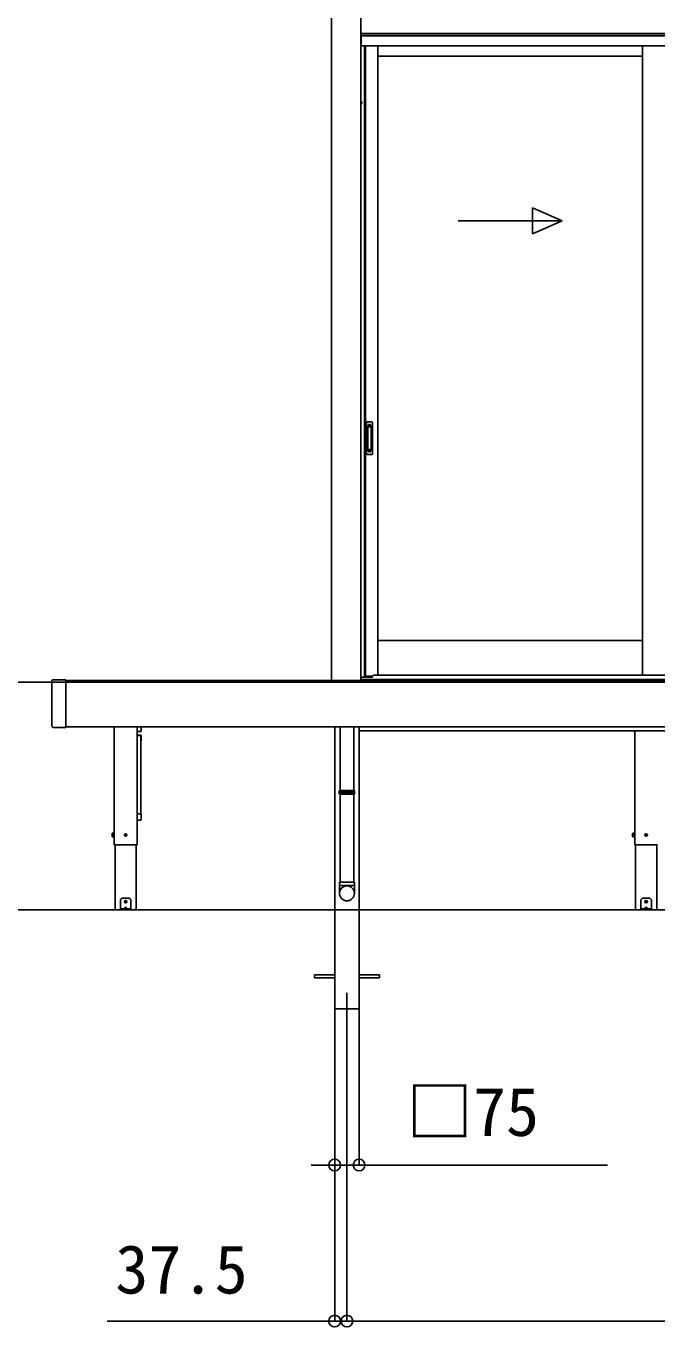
# Model space of a CAD drawing. Units: millimetres, scale not verified. Extents: x -10500 to 10500, y -15600 to 15524.
# Drawn here: x -7628 to -5689, y -7458 to -3458 of the extents above; entities that cross this region are included whole.
import ezdxf
from ezdxf.enums import TextEntityAlignment as Align

# ---------------------------------------------------------------- set-up
doc = ezdxf.new("R2010")
doc.units = ezdxf.units.MM
doc.header["$LTSCALE"] = 80
for name, color, linetype in [('0-3_YKK_12', 2, 'Continuous'), ('0-4_YKK_A1', 4, 'Continuous'), ('0-5_YKK_D', 6, 'Continuous')]:
    doc.layers.add(name, color=color, linetype=linetype)
doc.styles.add('ＭＳ ゴシック', font='')
doc.styles.get('ＭＳ ゴシック').set_extended_font_data('MS Gothic')

msp = doc.modelspace()

# ---------------------------------------------------------------- linework, layer by layer
at = {"layer": '0-3_YKK_12'}
msp.add_line((-6641.8, -6430.5), (-6641.8, -6530.5), dxfattribs=at)
at = {"layer": '0-4_YKK_A1'}
for p, q in [((-6689.3, -3334.09), (-6689.3, -5470.5)), ((-6599.3, -3334.09), (-6599.3, -5470.5)), ((-6441.4, -3480.5), (-6599.3, -3480.5)), ((-6441.4, -3480.5), (-6599.3, -3480.5)), ((-2964.3, -3480.5), (-6441.4, -3480.5)), ((-3039.8, -3480.5), (-6441.4, -3480.5)), ((-6441.4, -3487.5), (-6599.3, -3487.5)), ((-6598.8, -3488.5), (-6599.3, -3488.5)), ((-6587.8, -3518.5), (-6598.8, -3518.5)), ((-6587.8, -3518.5), (-6587.8, -5460)), ((-6584.6, -3518.5), (-6584.6, -5457.5)), ((-6546.8, -3518.5), (-6546.8, -5454)), ((-3039.8, -3487.5), (-6441.4, -3487.5)), ((-5733.05, -3518.5), (-5733.05, -5454)), ((-5733.05, -3550.5), (-6546.8, -3550.5)), ((-6598.71, -3689.4), (-6599.3, -3689.5)), ((-6599.3, -3698.5), (-6599.3, -3689.5)), ((-6598.71, -3698.6), (-6599.3, -3698.5)), ((-6598.71, -3689.4), (-6597.56, -3689.6)), ((-6598.71, -3698.6), (-6598.71, -3689.4)), ((-6598.71, -3698.6), (-6597.56, -3698.4)), ((-6071.58, -4096.87), (-6071.58, -4016.87)), ((-6071.58, -4016.87), (-5979.92, -4056.87)), ((-6299.92, -4056.87), (-5979.92, -4056.87)), ((-6071.58, -4096.87), (-5979.92, -4056.87)), ((-6581.8, -4678.5), (-6581.8, -4772.5)), ((-6578.8, -4675.5), (-6565.8, -4675.5)), ((-6562.8, -4678.5), (-6562.8, -4772.5)), ((-6578, -4689.5), (-6578, -4761.5)), ((-6577.9, -4689.05), (-6577.71, -4690.91)), ((-6577.71, -4691.91), (-6577.71, -4759.09)), ((-6567.6, -4688.5), (-6577, -4688.5)), ((-6567.96, -4690.91), (-6576.71, -4690.91)), ((-6568.8, -4683.5), (-6575.8, -4683.5)), ((-6575.8, -4683.51), (-6575.8, -4688)), ((-6568.8, -4685.91), (-6575.8, -4685.91)), ((-6568.8, -4686.41), (-6575.8, -4686.41)), ((-6568.8, -4683.51), (-6568.8, -4688)), ((-6566.97, -4690.91), (-6566.73, -4689.01)), ((-6566.97, -4691.91), (-6566.97, -4759.09)), ((-6566.6, -4689.5), (-6566.6, -4761.5)), ((-6577.9, -4761.95), (-6577.71, -4760.09)), ((-6567.96, -4760.09), (-6576.71, -4760.09)), ((-6566.73, -4761.99), (-6566.97, -4760.09)), ((-6578.8, -4775.5), (-6565.8, -4775.5)), ((-6567.6, -4762.5), (-6577, -4762.5)), ((-6575.8, -4767.49), (-6575.8, -4763)), ((-6568.8, -4764.59), (-6575.8, -4764.59)), ((-6568.8, -4765.09), (-6575.8, -4765.09)), ((-6568.8, -4767.5), (-6575.8, -4767.5)), ((-6568.8, -4767.49), (-6568.8, -4763)), ((-5733.05, -5347.5), (-6546.8, -5347.5)), ((7685.58, -5475.5), (-8831.45, -5475.5)), ((-7548.8, -5611.59), (-7548.8, -5471.41)), ((-7548.41, -5470.61), (-7548.51, -5470.71)), ((-7548.41, -5470.61), (-7546.19, -5468.39)), ((-7546.09, -5468.29), (-7546.19, -5468.39)), ((-7545.39, -5468), (-7506.8, -5468)), ((-7505.8, -5469), (-7505.8, -5471.41)), ((-4836.8, -5470.5), (-7505.8, -5470.5)), ((-3039.8, -5467.5), (-6599.3, -5467.5)), ((-6598.8, -5467.5), (-6599.3, -5467.5)), ((-6587.8, -5460), (-6598.8, -5460)), ((-6598.8, -5467.5), (-6598.8, -5460)), ((-6598.3, -5467.5), (-6598.3, -5460)), ((-6598.3, -5460.5), (-6563.3, -5460.5)), ((-6598.3, -5467.5), (-3045.3, -5467.5)), ((-6587.8, -5457.5), (-6563.07, -5457.5)), ((-6563.3, -5460.5), (-6563.3, -5459)), ((-7548.51, -5612.29), (-7548.41, -5612.39)), ((-7546.19, -5614.61), (-7548.41, -5612.39)), ((-7546.19, -5614.61), (-7546.09, -5614.71)), ((-7506.8, -5615), (-7545.39, -5615)), ((-4836.8, -5612.5), (-7505.8, -5612.5)), ((-7356.88, -5612.5), (-7356.88, -5975.5)), ((-7356.8, -5612.5), (-7356.8, -5975.5)), ((-7286.8, -5612.5), (-7286.8, -5975.5)), ((-7286.8, -5612.5), (-7286.8, -5975.5)), ((-7286.72, -5612.5), (-7286.72, -5975.5)), ((-7286, -5627.7), (-7275.6, -5627.7)), ((-7275.6, -5638.84), (-7286, -5638.84)), ((-7275.6, -5639.09), (-7286, -5639.09)), ((-7275.8, -5639.46), (-7285.8, -5639.46)), ((-7274.8, -5881.08), (-7274.8, -5640.38)), ((-7274.6, -5626.7), (-7274.6, -5612.5)), ((-7274.6, -5639.84), (-7274.6, -5656.99)), ((-6679.3, -5612.5), (-6679.3, -6175.5)), ((-6662.8, -5612.5), (-6662.8, -5808.31)), ((-6620.8, -5612.5), (-6620.8, -5808.31)), ((-6604.3, -5612.5), (-6604.3, -6175.5)), ((-6604.3, -5625.5), (-3039.3, -5625.5)), ((-5756.88, -5625.5), (-5756.88, -5975.5)), ((-5756.8, -5625.5), (-5756.8, -5975.5)), ((-6665.3, -5810.31), (-6664.3, -5808.31)), ((-6665.3, -5813.82), (-6665.3, -5810.31)), ((-6665.3, -5810.31), (-6618.3, -5810.31)), ((-6665.3, -5818.31), (-6665.3, -5814.79)), ((-6664.3, -5820.31), (-6665.3, -5818.31)), ((-6618.3, -5818.31), (-6665.3, -5818.31)), ((-6664.3, -5808.31), (-6619.3, -5808.31)), ((-6664.3, -5820.31), (-6619.3, -5820.31)), ((-6662.8, -5820.31), (-6662.8, -6090.5)), ((-6620.8, -5820.31), (-6620.8, -6090.5)), ((-6618.3, -5810.31), (-6619.3, -5808.31)), ((-6619.3, -5820.31), (-6618.3, -5818.31)), ((-6618.3, -5813.82), (-6618.3, -5810.31)), ((-6618.3, -5818.31), (-6618.3, -5814.79)), ((-7286, -5880.71), (-7275.6, -5880.71)), ((-7286, -5899.79), (-7275.6, -5899.79)), ((-7274.6, -5881.64), (-7274.6, -5881.77)), ((-7274.6, -5881.77), (-7274.6, -5882.3)), ((-7274.6, -5882.3), (-7274.6, -5884.86)), ((-7274.6, -5884.86), (-7274.6, -5896.55)), ((-7363.6, -5940.5), (-7363.15, -5939.73)), ((-7363.6, -5940.5), (-7363.6, -5950.5)), ((-7363.6, -5950.5), (-7363.15, -5951.27)), ((-7363.15, -5939.73), (-7359.6, -5939.73)), ((-7363.15, -5942.61), (-7359.6, -5942.61)), ((-7363.15, -5948.39), (-7359.6, -5948.39)), ((-7363.15, -5951.27), (-7359.6, -5951.27)), ((-7359.6, -5939.73), (-7359.6, -5951.27)), ((-7358.4, -5939.25), (-7356.8, -5939.25)), ((-7324.05, -5945), (-7322.94, -5944.98)), ((-7324.05, -5946), (-7322.94, -5946.02)), ((-7322.94, -5944.98), (-7322.42, -5944.88)), ((-7322.94, -5946.02), (-7322.42, -5946.12)), ((-7322.32, -5944.36), (-7322.42, -5944.88)), ((-7322.32, -5946.64), (-7322.42, -5946.12)), ((-7322.3, -5943.26), (-7322.32, -5944.36)), ((-7322.3, -5947.74), (-7322.32, -5946.64)), ((-7321.3, -5943.26), (-7321.28, -5944.36)), ((-7321.3, -5947.74), (-7321.28, -5946.64)), ((-7321.28, -5944.36), (-7321.18, -5944.88)), ((-7321.28, -5946.64), (-7321.18, -5946.12)), ((-7320.66, -5944.98), (-7321.18, -5944.88)), ((-7320.66, -5946.02), (-7321.18, -5946.12)), ((-7319.56, -5945), (-7320.66, -5944.98)), ((-7319.56, -5946), (-7320.66, -5946.02)), ((-5763.6, -5940.5), (-5763.15, -5939.73)), ((-5763.6, -5940.5), (-5763.6, -5950.5)), ((-5763.6, -5950.5), (-5763.15, -5951.27)), ((-5763.15, -5939.73), (-5759.6, -5939.73)), ((-5763.15, -5942.61), (-5759.6, -5942.61)), ((-5763.15, -5948.39), (-5759.6, -5948.39)), ((-5763.15, -5951.27), (-5759.6, -5951.27)), ((-5759.6, -5939.73), (-5759.6, -5951.27)), ((-5758.4, -5939.25), (-5756.8, -5939.25)), ((-5724.05, -5945), (-5722.94, -5944.98)), ((-5724.05, -5946), (-5722.94, -5946.02)), ((-5722.94, -5944.98), (-5722.42, -5944.88)), ((-5722.94, -5946.02), (-5722.42, -5946.12)), ((-5722.32, -5944.36), (-5722.42, -5944.88)), ((-5722.32, -5946.64), (-5722.42, -5946.12)), ((-5722.3, -5943.26), (-5722.32, -5944.36)), ((-5722.3, -5947.74), (-5722.32, -5946.64)), ((-5721.3, -5943.26), (-5721.28, -5944.36)), ((-5721.3, -5947.74), (-5721.28, -5946.64)), ((-5721.28, -5944.36), (-5721.18, -5944.88)), ((-5721.28, -5946.64), (-5721.18, -5946.12)), ((-5720.66, -5944.98), (-5721.18, -5944.88)), ((-5720.66, -5946.02), (-5721.18, -5946.12)), ((-5719.56, -5945), (-5720.66, -5944.98)), ((-5719.56, -5946), (-5720.66, -5946.02)), ((-7286.72, -5975.5), (-7356.88, -5975.5)), ((-7354.45, -5975.5), (-7354.45, -6175.5)), ((-7289.15, -5975.5), (-7289.15, -6175.5)), ((-5686.72, -5975.5), (-5756.88, -5975.5)), ((-5754.45, -5975.5), (-5754.45, -6175.5)), ((-5689.15, -5975.5), (-5689.15, -6175.5)), ((-6618.8, -6090.5), (-6664.8, -6090.5)), ((-6664.8, -6090.5), (-6664.8, -6125.16)), ((-6664.8, -6100.5), (-6618.8, -6100.5)), ((-6662.8, -6090.5), (-6620.8, -6090.5)), ((-6618.8, -6090.5), (-6618.8, -6125.16)), ((-7337.8, -6172.5), (-7337.8, -6145.33)), ((-7332.8, -6139.5), (-7337.21, -6143.91)), ((-7310.8, -6139.5), (-7332.8, -6139.5)), ((-7324.05, -6150), (-7322.94, -6149.98)), ((-7324.05, -6151), (-7322.94, -6151.02)), ((-7322.94, -6149.98), (-7322.42, -6149.88)), ((-7322.94, -6151.02), (-7322.42, -6151.12)), ((-7322.32, -6149.36), (-7322.42, -6149.88)), ((-7322.32, -6151.64), (-7322.42, -6151.12)), ((-7322.3, -6148.26), (-7322.32, -6149.36)), ((-7322.3, -6152.74), (-7322.32, -6151.64)), ((-7321.3, -6148.26), (-7321.28, -6149.36)), ((-7321.3, -6152.74), (-7321.28, -6151.64)), ((-7321.28, -6149.36), (-7321.18, -6149.88)), ((-7321.28, -6151.64), (-7321.18, -6151.12)), ((-7320.66, -6149.98), (-7321.18, -6149.88)), ((-7320.66, -6151.02), (-7321.18, -6151.12)), ((-7319.56, -6150), (-7320.66, -6149.98)), ((-7319.56, -6151), (-7320.66, -6151.02)), ((-7306.39, -6143.91), (-7310.8, -6139.5)), ((-7305.8, -6172.5), (-7305.8, -6145.33)), ((-5737.8, -6172.5), (-5737.8, -6145.33)), ((-5732.8, -6139.5), (-5737.21, -6143.91)), ((-5710.8, -6139.5), (-5732.8, -6139.5)), ((-5724.05, -6150), (-5722.94, -6149.98)), ((-5724.05, -6151), (-5722.94, -6151.02)), ((-5722.94, -6149.98), (-5722.42, -6149.88)), ((-5722.94, -6151.02), (-5722.42, -6151.12)), ((-5722.32, -6149.36), (-5722.42, -6149.88)), ((-5722.32, -6151.64), (-5722.42, -6151.12)), ((-5722.3, -6148.26), (-5722.32, -6149.36)), ((-5722.3, -6152.74), (-5722.32, -6151.64)), ((-5721.3, -6148.26), (-5721.28, -6149.36)), ((-5721.3, -6152.74), (-5721.28, -6151.64)), ((-5721.28, -6149.36), (-5721.18, -6149.88)), ((-5721.28, -6151.64), (-5721.18, -6151.12)), ((-5720.66, -6149.98), (-5721.18, -6149.88)), ((-5720.66, -6151.02), (-5721.18, -6151.12)), ((-5719.56, -6150), (-5720.66, -6149.98)), ((-5719.56, -6151), (-5720.66, -6151.02)), ((-5706.39, -6143.91), (-5710.8, -6139.5)), ((-5705.8, -6172.5), (-5705.8, -6145.33)), ((7685.58, -6175.5), (-8831.45, -6175.5)), ((-7289.15, -6175.5), (-7354.45, -6175.5)), ((-7337.8, -6173), (-7337.8, -6172.5)), ((-7337.8, -6175.5), (-7337.8, -6173)), ((-7337.8, -6173), (-7337.21, -6173)), ((-7337.21, -6175.5), (-7337.8, -6175.5)), ((-7337.21, -6173), (-7332.8, -6173)), ((-7310.8, -6173), (-7332.8, -6173)), ((-7310.8, -6175.5), (-7332.8, -6175.5)), ((-7323.24, -6168.04), (-7327.7, -6172.5)), ((-7325.8, -6172.08), (-7325.8, -6172.5)), ((-7325.8, -6172.5), (-7317.8, -6172.5)), ((-7325.3, -6173), (-7318.3, -6173)), ((-7315.9, -6172.5), (-7320.36, -6168.04)), ((-7317.8, -6172.08), (-7317.8, -6172.5)), ((-7310.8, -6175.5), (-7310.8, -6173)), ((-7310.8, -6173), (-7306.39, -6173)), ((-7306.39, -6175.5), (-7310.8, -6175.5)), ((-7306.39, -6173), (-7305.8, -6173)), ((-7305.8, -6172.5), (-7305.8, -6173)), ((-6679.3, -6480.5), (-6679.3, -6175.5)), ((-6604.3, -6480.5), (-6604.3, -6175.5)), ((-5689.15, -6175.5), (-5754.45, -6175.5)), ((-5737.8, -6173), (-5737.8, -6172.5)), ((-5737.8, -6175.5), (-5737.8, -6173)), ((-5737.8, -6173), (-5737.21, -6173)), ((-5737.21, -6175.5), (-5737.8, -6175.5)), ((-5737.21, -6173), (-5732.8, -6173)), ((-5710.8, -6173), (-5732.8, -6173)), ((-5710.8, -6175.5), (-5732.8, -6175.5)), ((-5723.24, -6168.04), (-5727.7, -6172.5)), ((-5725.8, -6172.08), (-5725.8, -6172.5)), ((-5725.8, -6172.5), (-5717.8, -6172.5)), ((-5725.3, -6173), (-5718.3, -6173)), ((-5715.9, -6172.5), (-5720.36, -6168.04)), ((-5717.8, -6172.08), (-5717.8, -6172.5)), ((-5710.8, -6175.5), (-5710.8, -6173)), ((-5710.8, -6173), (-5706.39, -6173)), ((-5706.39, -6175.5), (-5710.8, -6175.5)), ((-5706.39, -6173), (-5705.8, -6173)), ((-5705.8, -6172.5), (-5705.8, -6173)), ((-6679.3, -6376), (-6741.8, -6376)), ((-6741.8, -6376), (-6741.8, -6385)), ((-6679.3, -6385), (-6741.8, -6385)), ((-6604.3, -6376), (-6541.8, -6376)), ((-6604.3, -6385), (-6541.8, -6385)), ((-6541.8, -6376), (-6541.8, -6385)), ((-6679.3, -6480.5), (-6604.3, -6480.5))]:
    msp.add_line(p, q, dxfattribs=at)
for points in [[(-6598.8, -3488.5), (-6598.8, -3506.92), (-6598.8, -3518.5)], [(-3045.3, -3488.5), (-6441.4, -3488.5), (-6598.3, -3488.5)], [(-6598.3, -3518.5), (-6598.3, -3506.87), (-6598.3, -3488.5)], [(-3055.8, -3518.5), (-6441.4, -3518.5), (-6487.2, -3518.5), (-6587.8, -3518.5)], [(-7505.8, -5471.41), (-7505.8, -5611.59), (-7505.8, -5614)], [(-6558.3, -5454), (-5688.05, -5454), (-3085.3, -5454)], [(-6665.3, -5813.82), (-6665.18, -5813.83), (-6665.03, -5813.83), (-6664.83, -5813.83), (-6664.6, -5813.83), (-6664.33, -5813.83), (-6664.01, -5813.83), (-6663.67, -5813.83), (-6663.28, -5813.84), (-6662.86, -5813.84), (-6662.4, -5813.84), (-6661.91, -5813.84), (-6661.38, -5813.84), (-6660.82, -5813.84), (-6660.23, -5813.84), (-6659.61, -5813.84), (-6658.95, -5813.84), (-6658.27, -5813.84), (-6657.56, -5813.84), (-6656.82, -5813.84), (-6656.06, -5813.84), (-6655.27, -5813.84), (-6654.46, -5813.84), (-6653.63, -5813.84), (-6652.78, -5813.84), (-6651.91, -5813.84), (-6651.02, -5813.84), (-6649.2, -5813.84), (-6647.34, -5813.84), (-6645.43, -5813.84), (-6641.56, -5813.83), (-6639.62, -5813.83), (-6637.7, -5813.82), (-6635.81, -5813.82), (-6633.96, -5813.82), (-6632.16, -5813.82), (-6631.28, -5813.82), (-6630.43, -5813.81), (-6629.59, -5813.81), (-6628.77, -5813.81)], [(-6664.01, -5814.78), (-6664.32, -5814.78), (-6664.59, -5814.79), (-6664.83, -5814.79), (-6665.02, -5814.79), (-6665.18, -5814.79), (-6665.3, -5814.79)], [(-6618.3, -5814.81), (-6624.19, -5814.81), (-6627.14, -5814.81), (-6627.91, -5814.8), (-6628.71, -5814.8), (-6629.52, -5814.8), (-6630.36, -5814.8), (-6631.21, -5814.8), (-6632.09, -5814.8), (-6632.98, -5814.8), (-6633.88, -5814.8), (-6635.74, -5814.79), (-6637.63, -5814.79), (-6639.55, -5814.79), (-6641.49, -5814.79), (-6645.37, -5814.78), (-6647.28, -5814.78), (-6649.15, -5814.77), (-6650.07, -5814.77), (-6650.97, -5814.77), (-6651.86, -5814.77), (-6652.73, -5814.77), (-6653.59, -5814.77), (-6654.42, -5814.77), (-6655.23, -5814.77), (-6656.02, -5814.77), (-6656.79, -5814.77), (-6657.53, -5814.77), (-6658.24, -5814.77), (-6658.92, -5814.77), (-6659.58, -5814.77), (-6660.2, -5814.77), (-6660.8, -5814.77), (-6661.36, -5814.78), (-6661.89, -5814.78), (-6662.38, -5814.78), (-6662.84, -5814.78), (-6663.27, -5814.78), (-6663.66, -5814.78), (-6664.01, -5814.78)], [(-6628.77, -5813.81), (-6627.98, -5813.81), (-6627.22, -5813.81), (-6624.24, -5813.81), (-6618.3, -5813.8)], [(-7274.6, -5896.55), (-7274.6, -5898.6), (-7274.6, -5898.79)], [(-7356.8, -5951.75), (-7358.4, -5951.75), (-7358.4, -5939.25)], [(-5756.8, -5951.75), (-5758.4, -5951.75), (-5758.4, -5939.25)], [(-7332.8, -6173), (-7332.8, -6175.5), (-7337.21, -6175.5)], [(-7305.8, -6173), (-7305.8, -6175.5), (-7306.39, -6175.5)], [(-5732.8, -6173), (-5732.8, -6175.5), (-5737.21, -6175.5)], [(-5705.8, -6173), (-5705.8, -6175.5), (-5706.39, -6175.5)]]:
    msp.add_lwpolyline(points, dxfattribs=at)
for points in [[(-7359.6, -5939.75), (-7358.4, -5939.75), (-7358.4, -5951.25), (-7359.6, -5951.25)], [(-5759.6, -5939.75), (-5758.4, -5939.75), (-5758.4, -5951.25), (-5759.6, -5951.25)]]:
    msp.add_lwpolyline(points, close=True, dxfattribs=at)
for centre, radius in [((-7321.8, -5945.5), 4), ((-7319.68, -5947.62), 0.3), ((-5721.8, -5945.5), 4), ((-5719.68, -5947.62), 0.3), ((-6641.71, -6125.16), 22.91), ((-7321.8, -6150.5), 4), ((-7319.68, -6152.62), 0.3), ((-5721.8, -6150.5), 4), ((-5719.68, -6152.62), 0.3)]:
    msp.add_circle(centre, radius, dxfattribs=at)
for centre, radius, start, end in [((-6597.75, -3690.64), 1.06, 30.63591, 80), ((-6597.75, -3697.36), 1.06, 280, 329.36409), ((-6603.42, -3694), 7.65, 329.36409, 30.63591), ((-6578.8, -4678.5), 3, 90, 180), ((-6565.8, -4678.5), 3, 0, 90), ((-6577, -4689.5), 1, 90, 180), ((-6576.71, -4691.91), 1, 90, 180), ((-6567.97, -4691.91), 1, 0, 90), ((-6567.6, -4689.5), 1, 0, 90), ((-6576.71, -4759.09), 1, 180, 270), ((-6567.97, -4759.09), 1, 270, 0), ((-6578.8, -4772.5), 3, 180, 270), ((-6577, -4761.5), 1, 180, 270), ((-6567.6, -4761.5), 1, 270, 0), ((-6565.8, -4772.5), 3, 270, 0), ((-7547.8, -5471.41), 1, 135, 180), ((-7545.39, -5469), 1, 90, 135), ((-7506.8, -5469), 1, 0, 90), ((-6558.3, -5459), 5, 90, 180), ((-7547.8, -5611.59), 1, 180, 225), ((-7545.39, -5614), 1, 225, 270), ((-7506.8, -5614), 1, 270, 0), ((-7286, -5626.7), 1, 223.92867, 270), ((-7286, -5639.84), 1, 90, 136.07133), ((-7286.01, -5640.11), 1.03, 89.33234, 133.67747), ((-7285.84, -5640.42), 0.964, 87.79679, 156.39643), ((-7275.76, -5640.42), 0.964, 2.3873, 92.20321), ((-7275.6, -5626.7), 1, 270, 0), ((-7275.6, -5639.84), 1, 0, 90), ((-7275.56, -5640.05), 0.964, 2.3873, 92.20321), ((-7275.48, -5656.99), 0.881, 320.61871, 359.66491), ((-6665.3, -5814.31), 0.5, 285.49629, 74.51275), ((-6618.3, -5814.31), 0.5, 105.48725, 254.50371), ((-7286.04, -5881.68), 0.964, 87.79679, 135.1392), ((-7275.56, -5881.68), 0.964, 2.3873, 92.20321), ((-7286, -5898.79), 1, 223.92867, 270), ((-7275.6, -5898.79), 1, 270, 0), ((-7361.04, -5941.17), 2.56, 145.61708, 214.38292), ((-7354.05, -5945.5), 9.55, 162.41276, 197.58724), ((-7361.04, -5949.83), 2.56, 145.61708, 214.38292), ((-7321.8, -5945.5), 2.3, 167.44414, 192.55586), ((-7321.8, -5945.5), 2.3, 77.44414, 102.55586), ((-7321.8, -5945.5), 2.3, 257.44414, 282.55586), ((-7321.8, -5945.5), 2.3, 347.44414, 12.55586), ((-5761.04, -5941.17), 2.56, 145.61708, 214.38292), ((-5754.05, -5945.5), 9.55, 162.41276, 197.58724), ((-5761.04, -5949.83), 2.56, 145.61708, 214.38292), ((-5721.8, -5945.5), 2.3, 167.44414, 192.55586), ((-5721.8, -5945.5), 2.3, 77.44414, 102.55586), ((-5721.8, -5945.5), 2.3, 257.44414, 282.55586), ((-5721.8, -5945.5), 2.3, 347.44414, 12.55586), ((-7335.8, -6145.33), 2, 135, 180), ((-7321.8, -6150.5), 2.3, 167.44414, 192.55586), ((-7321.8, -6150.5), 2.3, 77.44414, 102.55586), ((-7321.8, -6150.5), 2.3, 257.44414, 282.55586), ((-7321.8, -6150.5), 2.3, 347.44414, 12.55586), ((-7307.8, -6145.33), 2, 0, 45), ((-5735.8, -6145.33), 2, 135, 180), ((-5721.8, -6150.5), 2.3, 167.44414, 192.55586), ((-5721.8, -6150.5), 2.3, 77.44414, 102.55586), ((-5721.8, -6150.5), 2.3, 257.44414, 282.55586), ((-5721.8, -6150.5), 2.3, 347.44414, 12.55586), ((-5707.8, -6145.33), 2, 0, 45), ((-7324.8, -6172.08), 1, 126.03188, 180), ((-7325.3, -6172.5), 0.5, 180, 270), ((-7321.8, -6176.2), 6.1, 53.96812, 126.03188), ((-7318.3, -6172.5), 0.5, 270, 0), ((-7318.8, -6172.08), 1, 0, 53.96812), ((-5724.8, -6172.08), 1, 126.03188, 180), ((-5725.3, -6172.5), 0.5, 180, 270), ((-5721.8, -6176.2), 6.1, 53.96812, 126.03188), ((-5718.3, -6172.5), 0.5, 270, 0), ((-5718.8, -6172.08), 1, 0, 53.96812)]:
    msp.add_arc(centre, radius, start, end, dxfattribs=at)
for centre, major_axis, ratio, start_param, end_param in [((-7327.2, -6172.5), (0.688, 0.425), 0.381966, 2.1243707, 3.695167), ((-7321.8, -6170.93), (0, -3.54), 0.707107, 2.5261129, 3.7570724), ((-7316.4, -6172.5), (0.688, -0.425), 0.381966, 5.7296109, 7.3004073), ((-5727.2, -6172.5), (0.688, 0.425), 0.381966, 2.1243707, 3.695167), ((-5721.8, -6170.93), (0, -3.54), 0.707107, 2.5261129, 3.7570724), ((-5716.4, -6172.5), (0.688, -0.425), 0.381966, 5.7296109, 7.3004073)]:
    msp.add_ellipse(centre, major_axis=major_axis, ratio=ratio, start_param=start_param, end_param=end_param, dxfattribs=at)
at = {"layer": '0-5_YKK_D'}
for p, q in [((-6679.3, -6481.5), (-6679.3, -7441.5)), ((-6679.3, -6481.5), (-6679.3, -6961.5)), ((-6604.3, -6481.5), (-6604.3, -6961.5)), ((-6641.8, -6531.5), (-6641.8, -7441.5)), ((-6641.8, -6531.5), (-6641.8, -7441.5)), ((-6679.3, -6960.5), (-6751.3, -6960.5)), ((-6679.3, -6960.5), (-6604.3, -6960.5)), ((-6604.3, -6960.5), (-5840.16, -6960.5)), ((-6679.3, -7440.5), (-7378.53, -7440.5)), ((-6641.8, -7440.5), (-6679.3, -7440.5)), ((-6641.8, -7440.5), (-3001.8, -7440.5)), ((-6641.8, -7440.5), (-6569.8, -7440.5))]:
    msp.add_line(p, q, dxfattribs=at)
for centre in [(-6679.3, -6960.5), (-6604.3, -6960.5), (-6679.3, -7440.5), (-6641.8, -7440.5), (-6641.8, -7440.5)]:
    msp.add_circle(centre, 18, dxfattribs=at)

# ---------------------------------------------------------------- texts
at = {"layer": '0-5_YKK_D', "style": 'ＭＳ ゴシック'}
for s, p in [('□75', (-6458.55, -6915.86)), ('37.5', (-7353.6, -7400.5))]:
    msp.add_text(s, height=149.6, dxfattribs=at).set_placement(p, align=Align.BOTTOM_LEFT)

doc.saveas('drawing.dxf')
